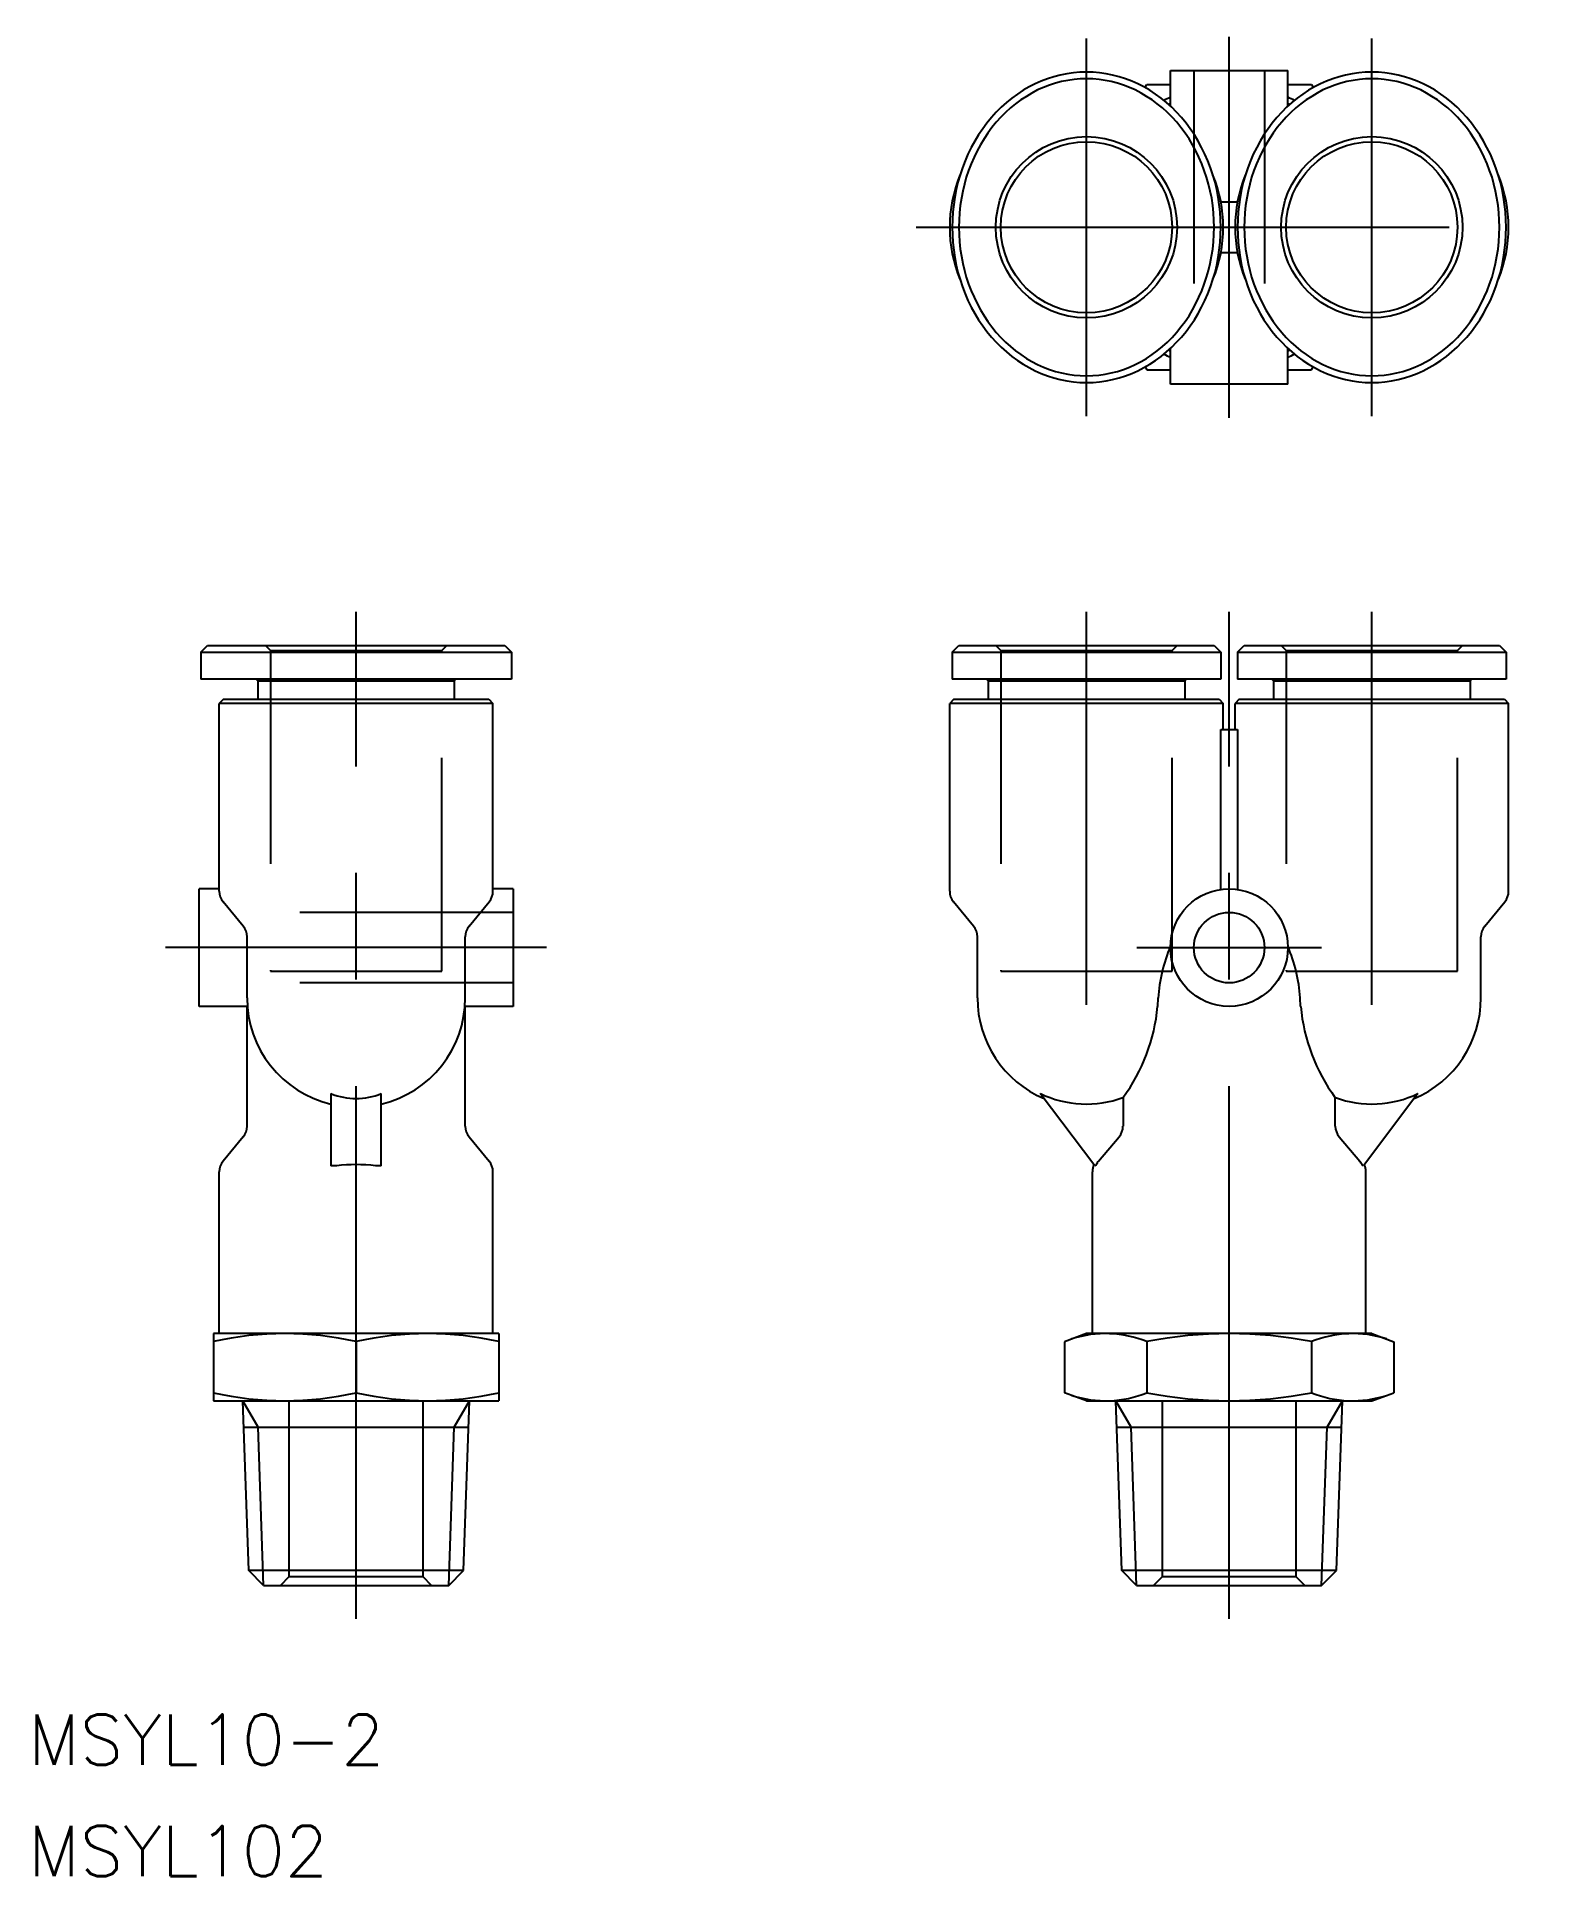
# Model space of a CAD drawing. Extents: x -71 to 19, y -17 to 92.
import ezdxf

# ---------------------------------------------------------------- set-up
doc = ezdxf.new("R2010")
doc.units = 0
doc.linetypes.add('CENTER', pattern=[50.8, 31.75, -6.35, 6.35, -6.35])
doc.linetypes.add('DASHED', pattern=[19.05, 12.7, -6.35])
doc.layers.get('0').update_dxf_attribs({"linetype": 'CONTINUOUS'})
doc.layers.add('CENTER', color=1, linetype='CENTER')
doc.styles.get("Standard").update_dxf_attribs({"font": 'txt.shx', "height": 3, "bigfont": 'bigfont.shx'})

msp = doc.modelspace()

# ---------------------------------------------------------------- linework, layer by layer
at = {"color": 7, "linetype": 'CONTINUOUS'}
for p, q in [((-3.5, 90.27), (3.5, 90.27)), ((-3.5, 88.14), (-3.5, 90.27)), ((3.5, 88.14), (3.5, 90.27)), ((-5.01, 89.24), (-4.91, 89.42)), ((-4.91, 89.42), (-3.5, 89.42)), ((3.5, 89.42), (4.91, 89.42)), ((4.91, 89.42), (5.01, 89.24)), ((0.49, 82.42), (-0.49, 82.42)), ((-0.49, 79.42), (0.49, 79.42)), ((-3.5, 71.57), (-3.5, 73.7)), ((3.5, 71.57), (3.5, 73.7)), ((-5.01, 72.6), (-4.91, 72.42)), ((-4.91, 72.42), (-3.5, 72.42)), ((3.5, 72.42), (4.91, 72.42)), ((4.91, 72.42), (5.01, 72.6)), ((3.5, 71.57), (-3.5, 71.57)), ((-61.26, 55.6), (-60.86, 56)), ((-60.86, 56), (-43.16, 56)), ((-43.16, 56), (-42.76, 55.6)), ((-16.5, 55.6), (-16.1, 56)), ((-16.1, 56), (-0.9, 56)), ((-0.9, 56), (-0.5, 55.6)), ((0.5, 55.6), (0.9, 56)), ((0.9, 56), (16.1, 56)), ((16.1, 56), (16.5, 55.6)), ((-61.26, 55.6), (-42.76, 55.6)), ((-61.26, 55.6), (-61.26, 54)), ((-42.76, 55.6), (-42.76, 54)), ((-16.5, 55.6), (-0.5, 55.6)), ((-16.5, 55.6), (-16.5, 54)), ((-0.5, 55.6), (-0.5, 54)), ((0.5, 55.6), (16.5, 55.6)), ((0.5, 55.6), (0.5, 54)), ((16.5, 55.6), (16.5, 54)), ((-42.76, 54), (-61.26, 54)), ((-57.86, 53.9), (-57.96, 54)), ((-57.86, 53.9), (-46.16, 53.9)), ((-57.86, 53.9), (-57.86, 52.8)), ((-46.16, 53.9), (-46.06, 54)), ((-46.16, 53.9), (-46.16, 52.8)), ((-0.5, 54), (-16.5, 54)), ((-14.35, 53.9), (-14.45, 54)), ((-14.35, 53.9), (-2.65, 53.9)), ((-14.35, 53.9), (-14.35, 52.8)), ((-2.65, 53.9), (-2.55, 54)), ((-2.65, 53.9), (-2.65, 52.8)), ((16.5, 54), (0.5, 54)), ((2.65, 53.9), (2.55, 54)), ((2.65, 53.9), (14.35, 53.9)), ((2.65, 53.9), (2.65, 52.8)), ((14.35, 53.9), (14.45, 54)), ((14.35, 53.9), (14.35, 52.8)), ((-59.91, 52.8), (-60.16, 52.55)), ((-59.91, 52.8), (-44.11, 52.8)), ((-44.11, 52.8), (-43.86, 52.55)), ((-16.4, 52.8), (-16.65, 52.55)), ((-16.4, 52.8), (-0.6, 52.8)), ((-0.6, 52.8), (-0.35, 52.55)), ((0.6, 52.8), (0.35, 52.55)), ((0.6, 52.8), (16.4, 52.8)), ((16.4, 52.8), (16.65, 52.55)), ((-43.86, 52.55), (-60.16, 52.55)), ((-60.16, 41.36), (-60.16, 52.55)), ((-43.86, 41.36), (-43.86, 52.55)), ((-0.35, 52.55), (-16.65, 52.55)), ((-16.65, 41.36), (-16.65, 52.55)), ((-0.35, 51), (-0.35, 52.55)), ((16.65, 52.55), (0.35, 52.55)), ((0.35, 51), (0.35, 52.55)), ((16.65, 41.36), (16.65, 52.55)), ((-0.49, 41.47), (-0.49, 51)), ((-0.49, 51), (0.49, 51)), ((0.49, 51), (0.49, 41.47)), ((-61.36, 34.5), (-61.36, 41.5)), ((-60.16, 41.5), (-61.36, 41.5)), ((-58.74, 39.28), (-59.93, 40.72)), ((-45.28, 39.28), (-44.09, 40.72)), ((-42.66, 41.5), (-43.86, 41.5)), ((-42.66, 41.5), (-42.66, 34.5)), ((-15.23, 39.28), (-16.42, 40.72)), ((15.23, 39.28), (16.42, 40.72)), ((-58.51, 35), (-58.51, 38.64)), ((-45.51, 35), (-45.51, 38.64)), ((-15, 35), (-15, 38.64)), ((15, 35), (15, 38.64)), ((-58.51, 34.5), (-61.36, 34.5)), ((-58.51, 34.5), (-58.49, 34.53)), ((-58.51, 27.36), (-58.51, 34.5)), ((-45.52, 34.53), (-45.51, 34.5)), ((-42.66, 34.5), (-45.51, 34.5)), ((-45.51, 27.36), (-45.51, 34.5)), ((-4.24, 35), (-4.26, 34.5)), ((4.26, 34.5), (4.24, 35)), ((-53.51, 29.3), (-53.51, 25)), ((-50.51, 25), (-50.51, 29.3)), ((-8, 25), (-11.25, 29.3)), ((-6.32, 29.06), (-6.32, 27.36)), ((6.32, 27.36), (6.32, 29.06)), ((11.25, 29.3), (8, 25)), ((-58.74, 26.72), (-59.93, 25.28)), ((-45.28, 26.72), (-44.09, 25.28)), ((-7.78, 25.28), (-6.56, 26.72)), ((6.56, 26.72), (7.78, 25.28)), ((-60.16, 15), (-60.16, 24.64)), ((-53.16, 25), (-53.51, 25)), ((-50.51, 25), (-50.85, 25)), ((-43.86, 15), (-43.86, 24.64)), ((-8.15, 15), (-8.15, 24.64)), ((-7.92, 25.05), (-8, 25)), ((8, 25), (7.92, 25.05)), ((8.15, 15), (8.15, 24.64)), ((-60.51, 15), (-60.51, 11)), ((-43.51, 15), (-60.51, 15)), ((-52.01, 14.52), (-52.01, 11.48)), ((-43.51, 15), (-43.51, 11)), ((-8.5, 15), (-9.81, 14.52)), ((-9.81, 14.52), (-9.81, 11.48)), ((8.5, 15), (-8.5, 15)), ((-4.91, 14.52), (-4.91, 11.48)), ((4.91, 14.52), (4.91, 11.48)), ((8.5, 15), (9.81, 14.52)), ((9.81, 14.52), (9.81, 11.48)), ((-60.51, 11), (-43.51, 11)), ((-58.41, 0.89), (-58.76, 11)), ((-45.61, 0.89), (-45.25, 11)), ((-8.5, 11), (-9.81, 11.48)), ((-8.5, 11), (8.5, 11)), ((-6.4, 0.89), (-6.75, 11)), ((6.4, 0.89), (6.75, 11)), ((8.5, 11), (9.81, 11.48)), ((-58.7, 9.42), (-45.31, 9.42)), ((-6.7, 9.42), (6.7, 9.42)), ((-45.61, 0.89), (-58.41, 0.89)), ((-57.52, 0), (-58.41, 0.89)), ((-57.52, 0), (-46.49, 0)), ((-46.49, 0), (-45.61, 0.89)), ((6.4, 0.89), (-6.4, 0.89)), ((-5.51, 0), (-6.4, 0.89)), ((-5.51, 0), (5.51, 0)), ((5.51, 0), (6.4, 0.89))]:
    msp.add_line(p, q, dxfattribs=at)
at = {"color": 3, "linetype": 'DASHED'}
for p, q in [((-2.1, 90.27), (-2.1, 71.57)), ((2.1, 90.27), (2.1, 71.57)), ((-57.41, 56), (-57.11, 55.7)), ((-46.91, 55.7), (-46.61, 56)), ((-13.9, 56), (-13.6, 55.7)), ((-3.4, 55.7), (-3.1, 56)), ((3.1, 56), (3.4, 55.7)), ((13.6, 55.7), (13.9, 56)), ((-57.11, 55.7), (-57.11, 36.6)), ((-57.11, 55.7), (-46.91, 55.7)), ((-46.91, 36.6), (-46.91, 55.7)), ((-13.6, 55.7), (-13.6, 36.6)), ((-13.6, 55.7), (-3.4, 55.7)), ((-3.4, 36.6), (-3.4, 55.7)), ((3.4, 55.7), (3.4, 36.6)), ((3.4, 55.7), (13.6, 55.7)), ((13.6, 36.6), (13.6, 55.7)), ((-42.66, 40.1), (-61.36, 40.1)), ((-57.11, 36.6), (-46.91, 36.6)), ((-13.6, 36.6), (-3.4, 36.6)), ((3.4, 36.6), (13.6, 36.6)), ((-42.66, 35.9), (-61.36, 35.9)), ((-56.01, 11), (-56.01, 0.5)), ((-48.01, 0.5), (-48.01, 11)), ((-4, 11), (-4, 0.5)), ((4, 0.5), (4, 11)), ((-56.01, 0.5), (-56.51, 0)), ((-48.01, 0.5), (-56.01, 0.5)), ((-47.51, 0), (-48.01, 0.5)), ((-4, 0.5), (-4.5, 0)), ((4, 0.5), (-4, 0.5)), ((4.5, 0), (4, 0.5))]:
    msp.add_line(p, q, dxfattribs=at)
at = {"color": 3, "linetype": 'CONTINUOUS'}
for p, q in [((-57.85, 9.42), (-58.76, 11)), ((-46.17, 9.42), (-45.25, 11)), ((-5.84, 9.42), (-6.75, 11)), ((5.84, 9.42), (6.75, 11)), ((-57.52, 0), (-57.85, 9.42)), ((-46.49, 0), (-46.17, 9.42)), ((-5.51, 0), (-5.84, 9.42)), ((5.51, 0), (5.84, 9.42))]:
    msp.add_line(p, q, dxfattribs=at)
at = {"color": 7, "linetype": 'CONTINUOUS'}
for points in [[(-8.5, 71.67, 0), (-8.11, 71.68, 0), (-7.72, 71.71, 0), (-7.33, 71.77, 0), (-6.94, 71.85, 0), (-6.56, 71.95, 0), (-6.18, 72.07, 0), (-5.8, 72.21, 0), (-5.44, 72.37, 0), (-5.08, 72.56, 0), (-4.73, 72.76, 0), (-4.39, 72.99, 0), (-4.06, 73.23, 0), (-3.73, 73.49, 0), (-3.42, 73.77, 0), (-3.13, 74.07, 0), (-2.84, 74.38, 0), (-2.57, 74.71, 0), (-2.32, 75.05, 0), (-2.07, 75.41, 0), (-1.85, 75.78, 0), (-1.64, 76.16, 0), (-1.44, 76.56, 0), (-1.27, 76.96, 0), (-1.11, 77.38, 0), (-0.97, 77.8, 0), (-0.84, 78.23, 0), (-0.74, 78.67, 0), (-0.65, 79.12, 0), (-0.59, 79.56, 0), (-0.54, 80.01, 0), (-0.51, 80.47, 0), (-0.5, 80.92, 0), (-0.51, 81.37, 0), (-0.54, 81.83, 0), (-0.59, 82.28, 0), (-0.65, 82.72, 0), (-0.74, 83.17, 0), (-0.84, 83.6, 0), (-0.97, 84.04, 0), (-1.11, 84.46, 0), (-1.27, 84.87, 0), (-1.44, 85.28, 0), (-1.64, 85.68, 0), (-1.85, 86.06, 0), (-2.07, 86.43, 0), (-2.32, 86.79, 0), (-2.57, 87.13, 0), (-2.84, 87.46, 0), (-3.13, 87.77, 0), (-3.42, 88.07, 0), (-3.73, 88.35, 0), (-4.06, 88.61, 0), (-4.39, 88.85, 0), (-4.73, 89.08, 0), (-5.08, 89.28, 0), (-5.44, 89.47, 0), (-5.8, 89.63, 0), (-6.18, 89.77, 0), (-6.56, 89.89, 0), (-6.94, 89.99, 0), (-7.33, 90.07, 0), (-7.72, 90.13, 0), (-8.11, 90.16, 0), (-8.5, 90.17, 0), (-8.89, 90.16, 0), (-9.28, 90.13, 0), (-9.67, 90.07, 0), (-10.06, 89.99, 0), (-10.44, 89.89, 0), (-10.82, 89.77, 0), (-11.2, 89.63, 0), (-11.56, 89.47, 0), (-11.92, 89.28, 0), (-12.27, 89.08, 0), (-12.61, 88.85, 0), (-12.94, 88.61, 0), (-13.27, 88.35, 0), (-13.58, 88.07, 0), (-13.87, 87.77, 0), (-14.16, 87.46, 0), (-14.43, 87.13, 0), (-14.68, 86.79, 0), (-14.93, 86.43, 0), (-15.15, 86.06, 0), (-15.36, 85.68, 0), (-15.56, 85.28, 0), (-15.73, 84.87, 0), (-15.89, 84.46, 0), (-16.03, 84.04, 0), (-16.16, 83.6, 0), (-16.26, 83.17, 0), (-16.35, 82.72, 0), (-16.41, 82.28, 0), (-16.46, 81.83, 0), (-16.49, 81.37, 0), (-16.5, 80.92, 0), (-16.49, 80.47, 0), (-16.46, 80.01, 0), (-16.41, 79.56, 0), (-16.35, 79.12, 0), (-16.26, 78.67, 0), (-16.16, 78.23, 0), (-16.03, 77.8, 0), (-15.89, 77.38, 0), (-15.73, 76.96, 0), (-15.56, 76.56, 0), (-15.36, 76.16, 0), (-15.15, 75.78, 0), (-14.93, 75.41, 0), (-14.68, 75.05, 0), (-14.43, 74.71, 0), (-14.16, 74.38, 0), (-13.87, 74.07, 0), (-13.58, 73.77, 0), (-13.27, 73.49, 0), (-12.94, 73.23, 0), (-12.61, 72.99, 0), (-12.27, 72.76, 0), (-11.92, 72.56, 0), (-11.56, 72.37, 0), (-11.2, 72.21, 0), (-10.82, 72.07, 0), (-10.44, 71.95, 0), (-10.06, 71.85, 0), (-9.67, 71.77, 0), (-9.28, 71.71, 0), (-8.89, 71.68, 0), (-8.5, 71.67, 0)], [(8.5, 71.67, 0), (8.89, 71.68, 0), (9.28, 71.71, 0), (9.67, 71.77, 0), (10.06, 71.85, 0), (10.44, 71.95, 0), (10.82, 72.07, 0), (11.2, 72.21, 0), (11.56, 72.37, 0), (11.92, 72.56, 0), (12.27, 72.76, 0), (12.61, 72.99, 0), (12.94, 73.23, 0), (13.27, 73.49, 0), (13.58, 73.77, 0), (13.87, 74.07, 0), (14.16, 74.38, 0), (14.43, 74.71, 0), (14.68, 75.05, 0), (14.93, 75.41, 0), (15.15, 75.78, 0), (15.36, 76.16, 0), (15.56, 76.56, 0), (15.73, 76.96, 0), (15.89, 77.38, 0), (16.03, 77.8, 0), (16.16, 78.23, 0), (16.26, 78.67, 0), (16.35, 79.12, 0), (16.41, 79.56, 0), (16.46, 80.01, 0), (16.49, 80.47, 0), (16.5, 80.92, 0), (16.49, 81.37, 0), (16.46, 81.83, 0), (16.41, 82.28, 0), (16.35, 82.72, 0), (16.26, 83.17, 0), (16.16, 83.6, 0), (16.03, 84.04, 0), (15.89, 84.46, 0), (15.73, 84.87, 0), (15.56, 85.28, 0), (15.36, 85.68, 0), (15.15, 86.06, 0), (14.93, 86.43, 0), (14.68, 86.79, 0), (14.43, 87.13, 0), (14.16, 87.46, 0), (13.87, 87.77, 0), (13.58, 88.07, 0), (13.27, 88.35, 0), (12.94, 88.61, 0), (12.61, 88.85, 0), (12.27, 89.08, 0), (11.92, 89.28, 0), (11.56, 89.47, 0), (11.2, 89.63, 0), (10.82, 89.77, 0), (10.44, 89.89, 0), (10.06, 89.99, 0), (9.67, 90.07, 0), (9.28, 90.13, 0), (8.89, 90.16, 0), (8.5, 90.17, 0), (8.11, 90.16, 0), (7.72, 90.13, 0), (7.33, 90.07, 0), (6.94, 89.99, 0), (6.56, 89.89, 0), (6.18, 89.77, 0), (5.8, 89.63, 0), (5.44, 89.47, 0), (5.08, 89.28, 0), (4.73, 89.08, 0), (4.39, 88.85, 0), (4.06, 88.61, 0), (3.73, 88.35, 0), (3.42, 88.07, 0), (3.13, 87.77, 0), (2.84, 87.46, 0), (2.57, 87.13, 0), (2.32, 86.79, 0), (2.07, 86.43, 0), (1.85, 86.06, 0), (1.64, 85.68, 0), (1.44, 85.28, 0), (1.27, 84.87, 0), (1.11, 84.46, 0), (0.97, 84.04, 0), (0.84, 83.6, 0), (0.74, 83.17, 0), (0.65, 82.72, 0), (0.59, 82.28, 0), (0.54, 81.83, 0), (0.51, 81.37, 0), (0.5, 80.92, 0), (0.51, 80.47, 0), (0.54, 80.01, 0), (0.59, 79.56, 0), (0.65, 79.12, 0), (0.74, 78.67, 0), (0.84, 78.23, 0), (0.97, 77.8, 0), (1.11, 77.38, 0), (1.27, 76.96, 0), (1.44, 76.56, 0), (1.64, 76.16, 0), (1.85, 75.78, 0), (2.07, 75.41, 0), (2.32, 75.05, 0), (2.57, 74.71, 0), (2.84, 74.38, 0), (3.13, 74.07, 0), (3.42, 73.77, 0), (3.73, 73.49, 0), (4.06, 73.23, 0), (4.39, 72.99, 0), (4.73, 72.76, 0), (5.08, 72.56, 0), (5.44, 72.37, 0), (5.8, 72.21, 0), (6.18, 72.07, 0), (6.56, 71.95, 0), (6.94, 71.85, 0), (7.33, 71.77, 0), (7.72, 71.71, 0), (8.11, 71.68, 0), (8.5, 71.67, 0)], [(-8.5, 89.77, 0), (-8.87, 89.76, 0), (-9.24, 89.73, 0), (-9.61, 89.67, 0), (-9.98, 89.6, 0), (-10.35, 89.5, 0), (-10.71, 89.39, 0), (-11.06, 89.25, 0), (-11.41, 89.1, 0), (-11.75, 88.92, 0), (-12.08, 88.72, 0), (-12.41, 88.51, 0), (-12.72, 88.28, 0), (-13.03, 88.03, 0), (-13.32, 87.76, 0), (-13.6, 87.48, 0), (-13.87, 87.18, 0), (-14.13, 86.86, 0), (-14.37, 86.53, 0), (-14.6, 86.19, 0), (-14.82, 85.84, 0), (-15.02, 85.47, 0), (-15.2, 85.09, 0), (-15.37, 84.7, 0), (-15.52, 84.31, 0), (-15.66, 83.9, 0), (-15.77, 83.49, 0), (-15.87, 83.07, 0), (-15.95, 82.65, 0), (-16.02, 82.22, 0), (-16.06, 81.79, 0), (-16.09, 81.35, 0), (-16.1, 80.92, 0), (-16.09, 80.49, 0), (-16.06, 80.05, 0), (-16.02, 79.62, 0), (-15.95, 79.19, 0), (-15.87, 78.77, 0), (-15.77, 78.35, 0), (-15.66, 77.94, 0), (-15.52, 77.53, 0), (-15.37, 77.14, 0), (-15.2, 76.75, 0), (-15.02, 76.37, 0), (-14.82, 76, 0), (-14.6, 75.65, 0), (-14.38, 75.31, 0), (-14.13, 74.98, 0), (-13.87, 74.66, 0), (-13.6, 74.36, 0), (-13.32, 74.08, 0), (-13.03, 73.81, 0), (-12.72, 73.56, 0), (-12.41, 73.33, 0), (-12.08, 73.11, 0), (-11.75, 72.92, 0), (-11.41, 72.74, 0), (-11.06, 72.59, 0), (-10.71, 72.45, 0), (-10.35, 72.33, 0), (-9.98, 72.24, 0), (-9.62, 72.17, 0), (-9.24, 72.11, 0), (-8.87, 72.08, 0), (-8.5, 72.07, 0), (-8.13, 72.08, 0), (-7.76, 72.11, 0), (-7.38, 72.17, 0), (-7.02, 72.24, 0), (-6.65, 72.33, 0), (-6.29, 72.45, 0), (-5.94, 72.59, 0), (-5.59, 72.74, 0), (-5.25, 72.92, 0), (-4.92, 73.11, 0), (-4.59, 73.33, 0), (-4.28, 73.56, 0), (-3.97, 73.81, 0), (-3.68, 74.08, 0), (-3.4, 74.36, 0), (-3.13, 74.66, 0), (-2.87, 74.98, 0), (-2.62, 75.3, 0), (-2.39, 75.65, 0), (-2.18, 76, 0), (-1.98, 76.37, 0), (-1.8, 76.75, 0), (-1.63, 77.14, 0), (-1.48, 77.53, 0), (-1.34, 77.94, 0), (-1.23, 78.35, 0), (-1.13, 78.77, 0), (-1.05, 79.19, 0), (-0.98, 79.62, 0), (-0.94, 80.05, 0), (-0.91, 80.48, 0), (-0.9, 80.92, 0), (-0.91, 81.35, 0), (-0.94, 81.79, 0), (-0.98, 82.22, 0), (-1.04, 82.65, 0), (-1.13, 83.07, 0), (-1.23, 83.49, 0), (-1.34, 83.9, 0), (-1.48, 84.31, 0), (-1.63, 84.7, 0), (-1.8, 85.09, 0), (-1.98, 85.47, 0), (-2.18, 85.84, 0), (-2.39, 86.19, 0), (-2.62, 86.53, 0), (-2.87, 86.86, 0), (-3.12, 87.18, 0), (-3.39, 87.48, 0), (-3.68, 87.76, 0), (-3.97, 88.03, 0), (-4.28, 88.28, 0), (-4.59, 88.51, 0), (-4.92, 88.72, 0), (-5.25, 88.92, 0), (-5.59, 89.1, 0), (-5.94, 89.25, 0), (-6.29, 89.39, 0), (-6.65, 89.5, 0), (-7.02, 89.6, 0), (-7.38, 89.67, 0), (-7.75, 89.73, 0), (-8.13, 89.76, 0), (-8.5, 89.77, 0)], [(8.5, 89.77, 0), (8.13, 89.76, 0), (7.76, 89.73, 0), (7.38, 89.67, 0), (7.02, 89.6, 0), (6.65, 89.5, 0), (6.29, 89.39, 0), (5.94, 89.25, 0), (5.59, 89.1, 0), (5.25, 88.92, 0), (4.92, 88.72, 0), (4.59, 88.51, 0), (4.28, 88.28, 0), (3.97, 88.03, 0), (3.68, 87.76, 0), (3.4, 87.48, 0), (3.13, 87.18, 0), (2.87, 86.86, 0), (2.63, 86.53, 0), (2.4, 86.19, 0), (2.18, 85.84, 0), (1.98, 85.47, 0), (1.8, 85.09, 0), (1.63, 84.7, 0), (1.48, 84.31, 0), (1.34, 83.9, 0), (1.23, 83.49, 0), (1.13, 83.07, 0), (1.05, 82.65, 0), (0.98, 82.22, 0), (0.94, 81.79, 0), (0.91, 81.35, 0), (0.9, 80.92, 0), (0.91, 80.49, 0), (0.94, 80.05, 0), (0.98, 79.62, 0), (1.05, 79.19, 0), (1.13, 78.77, 0), (1.23, 78.35, 0), (1.34, 77.94, 0), (1.48, 77.53, 0), (1.63, 77.14, 0), (1.8, 76.75, 0), (1.98, 76.37, 0), (2.18, 76, 0), (2.4, 75.65, 0), (2.63, 75.31, 0), (2.87, 74.98, 0), (3.13, 74.66, 0), (3.4, 74.36, 0), (3.68, 74.08, 0), (3.97, 73.81, 0), (4.28, 73.56, 0), (4.59, 73.33, 0), (4.92, 73.11, 0), (5.25, 72.92, 0), (5.59, 72.74, 0), (5.94, 72.59, 0), (6.29, 72.45, 0), (6.65, 72.33, 0), (7.02, 72.24, 0), (7.38, 72.17, 0), (7.76, 72.11, 0), (8.13, 72.08, 0), (8.5, 72.07, 0), (8.87, 72.08, 0), (9.24, 72.11, 0), (9.62, 72.17, 0), (9.98, 72.24, 0), (10.35, 72.33, 0), (10.71, 72.45, 0), (11.06, 72.59, 0), (11.41, 72.74, 0), (11.75, 72.92, 0), (12.08, 73.11, 0), (12.41, 73.33, 0), (12.72, 73.56, 0), (13.03, 73.81, 0), (13.32, 74.08, 0), (13.6, 74.36, 0), (13.87, 74.66, 0), (14.13, 74.98, 0), (14.37, 75.31, 0), (14.6, 75.65, 0), (14.82, 76, 0), (15.02, 76.37, 0), (15.2, 76.75, 0), (15.37, 77.14, 0), (15.52, 77.53, 0), (15.66, 77.94, 0), (15.77, 78.35, 0), (15.87, 78.77, 0), (15.95, 79.19, 0), (16.02, 79.62, 0), (16.06, 80.05, 0), (16.09, 80.49, 0), (16.1, 80.92, 0), (16.09, 81.35, 0), (16.06, 81.79, 0), (16.02, 82.22, 0), (15.95, 82.65, 0), (15.87, 83.07, 0), (15.77, 83.49, 0), (15.66, 83.9, 0), (15.52, 84.31, 0), (15.37, 84.7, 0), (15.2, 85.09, 0), (15.02, 85.47, 0), (14.82, 85.84, 0), (14.6, 86.19, 0), (14.37, 86.53, 0), (14.13, 86.86, 0), (13.87, 87.18, 0), (13.6, 87.48, 0), (13.32, 87.76, 0), (13.03, 88.03, 0), (12.72, 88.28, 0), (12.41, 88.51, 0), (12.08, 88.72, 0), (11.75, 88.92, 0), (11.41, 89.1, 0), (11.06, 89.25, 0), (10.71, 89.39, 0), (10.35, 89.5, 0), (9.98, 89.6, 0), (9.62, 89.67, 0), (9.24, 89.73, 0), (8.87, 89.76, 0), (8.5, 89.77, 0)]]:
    msp.add_polyline3d(points, dxfattribs=at)
for centre, radius in [((-8.5, 80.92), 5.4), ((-8.5, 80.92), 5.1), ((8.5, 80.92), 5.4), ((8.5, 80.92), 5.1), ((0, 38), 3.5), ((0, 38), 2.1)]:
    msp.add_circle(centre, radius, dxfattribs=at)
for centre, radius, start, end in [((0, 80.92), 8.5, 114.3157, 117.2233), ((0, 80.92), 8.15, 115.4325, 116.2134), ((0, 80.92), 8.5, 62.7769, 65.6843), ((0, 80.92), 8.15, 63.7867, 64.5675), ((-8.5, 80.92), 8.15, 157.6399, 202.3597), ((-8.5, 80.92), 8.15, 337.6404, 22.3602), ((8.5, 80.92), 8.15, 157.6404, 202.3602), ((8.5, 80.92), 8.15, 337.6399, 22.3598), ((0, 80.92), 8.15, 243.7867, 244.5675), ((0, 80.92), 8.15, 295.4325, 296.2134), ((0, 80.92), 8.5, 242.7768, 245.6843), ((0, 80.92), 8.5, 294.3157, 297.2233), ((-59.16, 41.36), 1, 180, 219.5226), ((-44.86, 41.36), 1, 320.4774, 0), ((-15.65, 41.36), 1, 180, 219.5226), ((15.65, 41.36), 1, 320.4774, 0), ((-59.51, 38.64), 1, 0, 39.5226), ((-44.51, 38.64), 1, 140.4774, 180), ((-16, 38.64), 1, 0, 39.5226), ((16, 38.64), 1, 140.4774, 180), ((5.08, 34.39), 9.33, 156.7826, 176.2738), ((-5.07, 34.4), 9.32, 3.7162, 23.2275), ((-52.01, 35), 6.5, 180, 256.6576), ((-52.01, 35), 6.5, 283.3424, 0), ((-8.5, 35), 6.5, 180, 247.1163), ((-15.04, 35.47), 10.82, 323.6634, 354.8489), ((15.04, 35.47), 10.82, 185.1511, 216.3366), ((8.5, 35), 6.5, 292.8837, 0), ((-52.01, 33.01), 4, 247.9618, 292.0382), ((-8.5, 35), 6.32, 244.2462, 290.1188), ((8.5, 35), 6.32, 249.8812, 295.7538), ((-59.51, 27.36), 1, 320.4774, 0), ((-44.51, 27.36), 1, 180, 219.5226), ((-7.31, 27.36), 0.985, 319.6205, 359.8842), ((7.31, 27.36), 0.985, 180.1158, 220.3795), ((-59.16, 24.64), 1, 140.4774, 180), ((-44.86, 24.64), 1, 0, 39.5226), ((-7.01, 24.64), 0.998, 139.9585, 155.5553), ((7.01, 24.64), 0.998, 24.4447, 40.0415), ((-52.01, 15.51), 9.56, 83.0476, 96.9524), ((-7.15, 24.64), 1, 154.5613, 180), ((7.15, 24.64), 1, 0, 25.4387), ((-56.26, -4.11), 19.11, 77.1497, 102.8503), ((-47.76, -4.11), 19.11, 77.1497, 102.8503), ((-7.36, 8.47), 6.53, 67.9259, 107.9261), ((0, -10.4), 25.4, 78.8596, 101.1404), ((7.36, 8.47), 6.53, 72.0741, 112.0741), ((-56.26, 30.11), 19.11, 257.1497, 282.8503), ((-47.76, 30.11), 19.11, 257.1497, 282.8503), ((-7.36, 17.53), 6.53, 252.0741, 292.0741), ((0, 36.4), 25.4, 258.8596, 281.1404), ((7.36, 17.53), 6.53, 247.9259, 287.9259)]:
    msp.add_arc(centre, radius, start, end, dxfattribs=at)
at = {"layer": 'CENTER', "color": 1, "linetype": 'CENTER'}
for p, q in [((-8.5, 69.67), (-8.5, 92.17)), ((0, 69.57), (0, 92.27)), ((8.5, 69.67), (8.5, 92.17)), ((-18.65, 80.92), (18.65, 80.92)), ((-52.01, -2), (-52.01, 58)), ((-8.5, 34.6), (-8.5, 58)), ((0, -2), (0, 58)), ((8.5, 34.6), (8.5, 58)), ((-40.66, 38), (-63.36, 38)), ((-5.5, 38), (5.5, 38))]:
    msp.add_line(p, q, dxfattribs=at)

# ---------------------------------------------------------------- texts
at = {"color": 7, "linetype": 'CONTINUOUS'}
for s, p in [('MSYL10-2', (-71.55, -10.69)), ('MSYL102', (-71.55, -17.33))]:
    msp.add_text(s, height=3, dxfattribs=at).set_placement(p)

doc.saveas('drawing.dxf')
